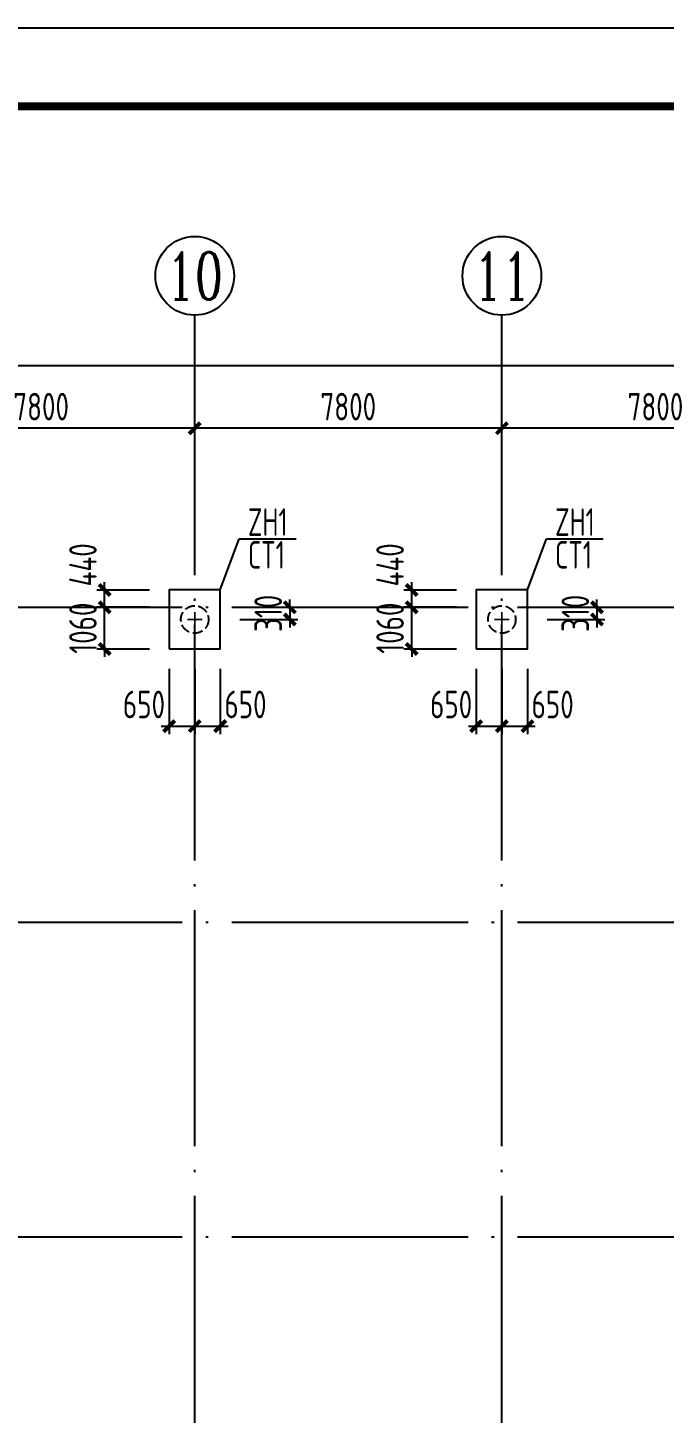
# Model space of a CAD drawing. Extents: x -2746917 to -971774, y -3334247 to -3250358.
# Drawn here: x -2394233 to -2386151, y -3291782 to -3274173 of the extents above; entities that cross this region are included whole.
import ezdxf
from ezdxf.enums import TextEntityAlignment as Align

# ---------------------------------------------------------------- set-up
doc = ezdxf.new("R2010")
doc.units = 0
doc.header["$LTSCALE"] = 1000
doc.header["$MEASUREMENT"] = 0
doc.header["$PDMODE"] = 35
doc.linetypes.add('DASH', pattern=[0.35, 0.25, -0.1])
doc.linetypes.add('DOTE', pattern=[2.42, 2, -0.2, 0.02, -0.2])
doc.layers.get('0').update_dxf_attribs({"linetype": 'CONTINUOUS'})
doc.layers.get('Defpoints').update_dxf_attribs({"linetype": 'CONTINUOUS'})
for name, color, linetype in [('AXIS', 253, 'DOTE'), ('COLU', 7, 'CONTINUOUS'), ('DIM', 3, 'CONTINUOUS'), ('NUM', 7, 'CONTINUOUS'), ('PUB_TITLE', 4, 'CONTINUOUS'), ('REIN', 1, 'CONTINUOUS'), ('TEXT', 7, 'CONTINUOUS'), ('桩基础', 7, 'CONTINUOUS')]:
    doc.layers.add(name, color=color, linetype=linetype)
doc.layers.add('yichutu', color=7, linetype='CONTINUOUS', true_color=0xffffff, plot=False)
doc.styles.add('TSSD_Axis', font='Complex.shx', dxfattribs={"width": 0.7, "bigfont": 'hztxt.shx'})
doc.styles.add('TSSD_Dimension', font='tssdeng.shx', dxfattribs={"width": 0.75, "bigfont": 'Hztxt.shx'})
doc.styles.add('TSSD_Rein', font='Tssdeng.shx', dxfattribs={"width": 0.75, "bigfont": 'hztxt.shx'})
doc.dimstyles.new('TSSD_200_100', dxfattribs={"dimtxt": 350, "dimasz": 100, "dimexe": 100, "dimexo": 250, "dimgap": 100, "dimtad": 1, "dimdec": 0, "dimlfac": 2, "dimzin": 0, "dimdsep": 46, "dimtxsty": 'TSSD_Dimension', "dimblk": 'ARCHTICK', "dimcen": 0, "dimdle": 100, "dimclrt": 7, "dimadec": 0, "dimazin": 0, "dimtfac": 1, "dimtdec": 0, "dimtix": 1, "dimtmove": 2, "dimatfit": 3, "dimfxl": 1, "dimtolj": 1, "dimtzin": 0, "dimarcsym": 0})

# ---------------------------------------------------------------- blocks, each defined once
blk = doc.blocks.new('ts_axno')
at = {"color": 0, "linetype": 'ByBlock', "lineweight": -2}
blk.add_circle((0, 0), 0.5, dxfattribs=at)
at = {"color": 0, "linetype": 'ByBlock', "lineweight": -2, "style": 'TSSD_Axis', "width": 0.7}
blk.add_attdef('A', text='', height=0.6, dxfattribs=at).set_placement((0, 0), align=Align.MIDDLE_CENTER)
blk = doc.blocks.new('_ArchTick')
at = {"color": 0, "const_width": 0.5}
blk.add_lwpolyline([(-0.71, -0.71), (0.71, 0.71)], dxfattribs=at)
blk = doc.blocks.new('*D2365')
at = {"layer": 'Defpoints', "color": 0, "ltscale": 1.5}
for p in [(-2388213, -3279264), (-2388213, -3280539), (-2384313, -3280539)]:
    blk.add_point(p, dxfattribs=at)
at = {"layer": 'DIM', "color": 0, "lineweight": -2, "ltscale": 1.5}
for p, q in [((-2384213, -3279264), (-2388313, -3279264)), ((-2388213, -3280289), (-2388213, -3279164)), ((-2384313, -3280289), (-2384313, -3279164))]:
    blk.add_line(p, q, dxfattribs=at)
at = {"layer": 'DIM', "color": 0, "lineweight": -2, "ltscale": 1.5, "xscale": 100, "yscale": 100, "zscale": 100, "rotation": 180}
blk.add_blockref('_ArchTick', (-2388213, -3279264), dxfattribs=at)
at = {"layer": 'DIM', "color": 0, "lineweight": -2, "ltscale": 1.5, "xscale": 100, "yscale": 100, "zscale": 100}
blk.add_blockref('_ArchTick', (-2384313, -3279264), dxfattribs=at)
at = {"layer": 'DIM', "color": 7, "ltscale": 1.5, "insert": (-2386263, -3278989), "char_height": 350, "attachment_point": 5, "style": 'TSSD_Dimension'}
blk.add_mtext('\\A1;7800', dxfattribs=at)
blk = doc.blocks.new('*D2366')
at = {"layer": 'Defpoints', "color": 0, "ltscale": 1.5}
for p in [(-2392113, -3279264), (-2392113, -3280539), (-2388213, -3280539)]:
    blk.add_point(p, dxfattribs=at)
at = {"layer": 'DIM', "color": 0, "lineweight": -2, "ltscale": 1.5}
for p, q in [((-2388113, -3279264), (-2392213, -3279264)), ((-2392113, -3280289), (-2392113, -3279164)), ((-2388213, -3280289), (-2388213, -3279164))]:
    blk.add_line(p, q, dxfattribs=at)
at = {"layer": 'DIM', "color": 0, "lineweight": -2, "ltscale": 1.5, "xscale": 100, "yscale": 100, "zscale": 100, "rotation": 180}
blk.add_blockref('_ArchTick', (-2392113, -3279264), dxfattribs=at)
at = {"layer": 'DIM', "color": 0, "lineweight": -2, "ltscale": 1.5, "xscale": 100, "yscale": 100, "zscale": 100}
blk.add_blockref('_ArchTick', (-2388213, -3279264), dxfattribs=at)
at = {"layer": 'DIM', "color": 7, "ltscale": 1.5, "insert": (-2390163, -3278989), "char_height": 350, "attachment_point": 5, "style": 'TSSD_Dimension'}
blk.add_mtext('\\A1;7800', dxfattribs=at)
blk = doc.blocks.new('*D2367')
at = {"layer": 'Defpoints', "color": 0, "ltscale": 1.5}
for p in [(-2396013, -3279264), (-2396013, -3280539), (-2392113, -3280539)]:
    blk.add_point(p, dxfattribs=at)
at = {"layer": 'DIM', "color": 0, "lineweight": -2, "ltscale": 1.5}
for p, q in [((-2392013, -3279264), (-2396113, -3279264)), ((-2396013, -3280289), (-2396013, -3279164)), ((-2392113, -3280289), (-2392113, -3279164))]:
    blk.add_line(p, q, dxfattribs=at)
at = {"layer": 'DIM', "color": 0, "lineweight": -2, "ltscale": 1.5, "xscale": 100, "yscale": 100, "zscale": 100, "rotation": 180}
blk.add_blockref('_ArchTick', (-2396013, -3279264), dxfattribs=at)
at = {"layer": 'DIM', "color": 0, "lineweight": -2, "ltscale": 1.5, "xscale": 100, "yscale": 100, "zscale": 100}
blk.add_blockref('_ArchTick', (-2392113, -3279264), dxfattribs=at)
at = {"layer": 'DIM', "color": 7, "ltscale": 1.5, "insert": (-2394063, -3278989), "char_height": 350, "attachment_point": 5, "style": 'TSSD_Dimension'}
blk.add_mtext('\\A1;7800', dxfattribs=at)
blk = doc.blocks.new('*D2375')
at = {"layer": 'Defpoints', "color": 0, "ltscale": 1.5}
for p in [(-2380413, -3278464), (-2423313, -3280539), (-2380413, -3280539)]:
    blk.add_point(p, dxfattribs=at)
at = {"layer": 'DIM', "color": 0, "lineweight": -2, "ltscale": 1.5}
for p, q in [((-2423313, -3280289), (-2423313, -3278364)), ((-2380413, -3280289), (-2380413, -3278364)), ((-2423413, -3278464), (-2380313, -3278464))]:
    blk.add_line(p, q, dxfattribs=at)
at = {"layer": 'DIM', "color": 0, "lineweight": -2, "ltscale": 1.5, "xscale": 100, "yscale": 100, "zscale": 100, "rotation": 180}
blk.add_blockref('_ArchTick', (-2423313, -3278464), dxfattribs=at)
at = {"layer": 'DIM', "color": 0, "lineweight": -2, "ltscale": 1.5, "xscale": 100, "yscale": 100, "zscale": 100}
blk.add_blockref('_ArchTick', (-2380413, -3278464), dxfattribs=at)
at = {"layer": 'DIM', "color": 7, "ltscale": 1.5, "insert": (-2401863, -3278189), "char_height": 350, "attachment_point": 5, "style": 'TSSD_Dimension'}
blk.add_mtext('\\A1;85800', dxfattribs=at)
blk = doc.blocks.new('A$C4DB71547')
at = {"layer": 'REIN', "color": 4, "const_width": 20}
for points in [[(-75, 10), (117, 10)], [(21, 106), (21, -86)]]:
    blk.add_lwpolyline(points, dxfattribs=at)
blk = doc.blocks.new('*D2536')
at = {"layer": 'Defpoints', "color": 0, "ltscale": 1.5}
for p in [(-2393257, -3281539), (-2392438, -3281539), (-2392438, -3282069)]:
    blk.add_point(p, dxfattribs=at)
at = {"layer": 'DIM', "color": 0, "lineweight": -2, "ltscale": 1.5}
for p, q in [((-2392688, -3281539), (-2393357, -3281539)), ((-2393257, -3281539), (-2393257, -3281439)), ((-2393257, -3282069), (-2393257, -3281539)), ((-2392688, -3282069), (-2393357, -3282069)), ((-2393257, -3282069), (-2393257, -3282169))]:
    blk.add_line(p, q, dxfattribs=at)
at = {"layer": 'DIM', "color": 0, "lineweight": -2, "ltscale": 1.5, "xscale": 100, "yscale": 100, "zscale": 100}
for p, rotation in [((-2393257, -3281539), 270), ((-2393257, -3282069), 90)]:
    blk.add_blockref('_ArchTick', p, dxfattribs=dict(at, rotation=rotation))
at = {"layer": 'DIM', "color": 7, "ltscale": 1.5, "insert": (-2393532, -3281804), "char_height": 350, "attachment_point": 5, "rotation": 90, "style": 'TSSD_Dimension'}
blk.add_mtext('\\A1;1060', dxfattribs=at)
blk = doc.blocks.new('*D2537')
at = {"layer": 'Defpoints', "color": 0, "ltscale": 1.5}
for p in [(-2393257, -3281319), (-2392438, -3281319), (-2392438, -3281539)]:
    blk.add_point(p, dxfattribs=at)
at = {"layer": 'DIM', "color": 0, "lineweight": -2, "ltscale": 1.5}
for p, q in [((-2392688, -3281319), (-2393357, -3281319)), ((-2393257, -3281639), (-2393257, -3281219)), ((-2392688, -3281539), (-2393357, -3281539))]:
    blk.add_line(p, q, dxfattribs=at)
at = {"layer": 'DIM', "color": 0, "lineweight": -2, "ltscale": 1.5, "xscale": 100, "yscale": 100, "zscale": 100}
for p, rotation in [((-2393257, -3281319), 90), ((-2393257, -3281539), 270)]:
    blk.add_blockref('_ArchTick', p, dxfattribs=dict(at, rotation=rotation))
at = {"layer": 'DIM', "color": 7, "ltscale": 1.5, "insert": (-2393532, -3280999), "char_height": 350, "attachment_point": 5, "rotation": 90, "style": 'TSSD_Dimension'}
blk.add_mtext('\\A1;440', dxfattribs=at)
blk = doc.blocks.new('*D2538')
at = {"layer": 'Defpoints', "color": 0, "ltscale": 1.5}
for p in [(-2391788, -3281539), (-2391788, -3281694), (-2390905, -3281694)]:
    blk.add_point(p, dxfattribs=at)
at = {"layer": 'DIM', "color": 0, "lineweight": -2, "ltscale": 1.5}
for p, q in [((-2391538, -3281539), (-2390805, -3281539)), ((-2390905, -3281539), (-2390905, -3281439)), ((-2390905, -3281539), (-2390905, -3281694)), ((-2391538, -3281694), (-2390805, -3281694)), ((-2390905, -3281694), (-2390905, -3281794))]:
    blk.add_line(p, q, dxfattribs=at)
at = {"layer": 'DIM', "color": 0, "lineweight": -2, "ltscale": 1.5, "xscale": 100, "yscale": 100, "zscale": 100}
for p, rotation in [((-2390905, -3281539), 270), ((-2390905, -3281694), 90)]:
    blk.add_blockref('_ArchTick', p, dxfattribs=dict(at, rotation=rotation))
at = {"layer": 'DIM', "color": 7, "ltscale": 1.5, "insert": (-2391180, -3281616), "char_height": 350, "attachment_point": 5, "rotation": 90, "style": 'TSSD_Dimension'}
blk.add_mtext('\\A1;310', dxfattribs=at)
blk = doc.blocks.new('*D2534')
at = {"layer": 'Defpoints', "color": 0, "ltscale": 1.5}
for p in [(-2392438, -3282069), (-2392113, -3282069), (-2392113, -3283049)]:
    blk.add_point(p, dxfattribs=at)
at = {"layer": 'DIM', "color": 0, "lineweight": -2, "ltscale": 1.5}
for p, q in [((-2392438, -3282319), (-2392438, -3283149)), ((-2392113, -3282319), (-2392113, -3283149)), ((-2392538, -3283049), (-2392013, -3283049))]:
    blk.add_line(p, q, dxfattribs=at)
at = {"layer": 'DIM', "color": 0, "lineweight": -2, "ltscale": 1.5, "xscale": 100, "yscale": 100, "zscale": 100, "rotation": 180}
blk.add_blockref('_ArchTick', (-2392438, -3283049), dxfattribs=at)
at = {"layer": 'DIM', "color": 0, "lineweight": -2, "ltscale": 1.5, "xscale": 100, "yscale": 100, "zscale": 100}
blk.add_blockref('_ArchTick', (-2392113, -3283049), dxfattribs=at)
at = {"layer": 'DIM', "color": 7, "ltscale": 1.5, "insert": (-2392757, -3282774), "char_height": 350, "attachment_point": 5, "style": 'TSSD_Dimension'}
blk.add_mtext('\\A1;650', dxfattribs=at)
blk = doc.blocks.new('*D2535')
at = {"layer": 'Defpoints', "color": 0, "ltscale": 1.5}
for p in [(-2392113, -3282069), (-2391788, -3282069), (-2391788, -3283049)]:
    blk.add_point(p, dxfattribs=at)
at = {"layer": 'DIM', "color": 0, "lineweight": -2, "ltscale": 1.5}
for p, q in [((-2392113, -3282319), (-2392113, -3283149)), ((-2391788, -3282319), (-2391788, -3283149)), ((-2392213, -3283049), (-2391688, -3283049))]:
    blk.add_line(p, q, dxfattribs=at)
at = {"layer": 'DIM', "color": 0, "lineweight": -2, "ltscale": 1.5, "xscale": 100, "yscale": 100, "zscale": 100, "rotation": 180}
blk.add_blockref('_ArchTick', (-2392113, -3283049), dxfattribs=at)
at = {"layer": 'DIM', "color": 0, "lineweight": -2, "ltscale": 1.5, "xscale": 100, "yscale": 100, "zscale": 100}
blk.add_blockref('_ArchTick', (-2391788, -3283049), dxfattribs=at)
at = {"layer": 'DIM', "color": 7, "ltscale": 1.5, "insert": (-2391468, -3282774), "char_height": 350, "attachment_point": 5, "style": 'TSSD_Dimension'}
blk.add_mtext('\\A1;650', dxfattribs=at)
blk = doc.blocks.new('*D2550')
at = {"layer": 'Defpoints', "color": 0, "ltscale": 1.5}
for p in [(-2389357, -3281539), (-2388538, -3281539), (-2388538, -3282069)]:
    blk.add_point(p, dxfattribs=at)
at = {"layer": 'DIM', "color": 0, "lineweight": -2, "ltscale": 1.5}
for p, q in [((-2388788, -3281539), (-2389457, -3281539)), ((-2389357, -3281539), (-2389357, -3281439)), ((-2389357, -3282069), (-2389357, -3281539)), ((-2388788, -3282069), (-2389457, -3282069)), ((-2389357, -3282069), (-2389357, -3282169))]:
    blk.add_line(p, q, dxfattribs=at)
at = {"layer": 'DIM', "color": 0, "lineweight": -2, "ltscale": 1.5, "xscale": 100, "yscale": 100, "zscale": 100}
for p, rotation in [((-2389357, -3281539), 270), ((-2389357, -3282069), 90)]:
    blk.add_blockref('_ArchTick', p, dxfattribs=dict(at, rotation=rotation))
at = {"layer": 'DIM', "color": 7, "ltscale": 1.5, "insert": (-2389632, -3281804), "char_height": 350, "attachment_point": 5, "rotation": 90, "style": 'TSSD_Dimension'}
blk.add_mtext('\\A1;1060', dxfattribs=at)
blk = doc.blocks.new('*D2551')
at = {"layer": 'Defpoints', "color": 0, "ltscale": 1.5}
for p in [(-2389357, -3281319), (-2388538, -3281319), (-2388538, -3281539)]:
    blk.add_point(p, dxfattribs=at)
at = {"layer": 'DIM', "color": 0, "lineweight": -2, "ltscale": 1.5}
for p, q in [((-2388788, -3281319), (-2389457, -3281319)), ((-2389357, -3281639), (-2389357, -3281219)), ((-2388788, -3281539), (-2389457, -3281539))]:
    blk.add_line(p, q, dxfattribs=at)
at = {"layer": 'DIM', "color": 0, "lineweight": -2, "ltscale": 1.5, "xscale": 100, "yscale": 100, "zscale": 100}
for p, rotation in [((-2389357, -3281319), 90), ((-2389357, -3281539), 270)]:
    blk.add_blockref('_ArchTick', p, dxfattribs=dict(at, rotation=rotation))
at = {"layer": 'DIM', "color": 7, "ltscale": 1.5, "insert": (-2389632, -3280999), "char_height": 350, "attachment_point": 5, "rotation": 90, "style": 'TSSD_Dimension'}
blk.add_mtext('\\A1;440', dxfattribs=at)
blk = doc.blocks.new('*D2552')
at = {"layer": 'Defpoints', "color": 0, "ltscale": 1.5}
for p in [(-2387888, -3281539), (-2387888, -3281694), (-2387005, -3281694)]:
    blk.add_point(p, dxfattribs=at)
at = {"layer": 'DIM', "color": 0, "lineweight": -2, "ltscale": 1.5}
for p, q in [((-2387638, -3281539), (-2386905, -3281539)), ((-2387005, -3281539), (-2387005, -3281439)), ((-2387005, -3281539), (-2387005, -3281694)), ((-2387638, -3281694), (-2386905, -3281694)), ((-2387005, -3281694), (-2387005, -3281794))]:
    blk.add_line(p, q, dxfattribs=at)
at = {"layer": 'DIM', "color": 0, "lineweight": -2, "ltscale": 1.5, "xscale": 100, "yscale": 100, "zscale": 100}
for p, rotation in [((-2387005, -3281539), 270), ((-2387005, -3281694), 90)]:
    blk.add_blockref('_ArchTick', p, dxfattribs=dict(at, rotation=rotation))
at = {"layer": 'DIM', "color": 7, "ltscale": 1.5, "insert": (-2387280, -3281616), "char_height": 350, "attachment_point": 5, "rotation": 90, "style": 'TSSD_Dimension'}
blk.add_mtext('\\A1;310', dxfattribs=at)
blk = doc.blocks.new('*D2548')
at = {"layer": 'Defpoints', "color": 0, "ltscale": 1.5}
for p in [(-2388538, -3282069), (-2388213, -3282069), (-2388213, -3283049)]:
    blk.add_point(p, dxfattribs=at)
at = {"layer": 'DIM', "color": 0, "lineweight": -2, "ltscale": 1.5}
for p, q in [((-2388538, -3282319), (-2388538, -3283149)), ((-2388213, -3282319), (-2388213, -3283149)), ((-2388638, -3283049), (-2388113, -3283049))]:
    blk.add_line(p, q, dxfattribs=at)
at = {"layer": 'DIM', "color": 0, "lineweight": -2, "ltscale": 1.5, "xscale": 100, "yscale": 100, "zscale": 100, "rotation": 180}
blk.add_blockref('_ArchTick', (-2388538, -3283049), dxfattribs=at)
at = {"layer": 'DIM', "color": 0, "lineweight": -2, "ltscale": 1.5, "xscale": 100, "yscale": 100, "zscale": 100}
blk.add_blockref('_ArchTick', (-2388213, -3283049), dxfattribs=at)
at = {"layer": 'DIM', "color": 7, "ltscale": 1.5, "insert": (-2388857, -3282774), "char_height": 350, "attachment_point": 5, "style": 'TSSD_Dimension'}
blk.add_mtext('\\A1;650', dxfattribs=at)
blk = doc.blocks.new('*D2549')
at = {"layer": 'Defpoints', "color": 0, "ltscale": 1.5}
for p in [(-2388213, -3282069), (-2387888, -3282069), (-2387888, -3283049)]:
    blk.add_point(p, dxfattribs=at)
at = {"layer": 'DIM', "color": 0, "lineweight": -2, "ltscale": 1.5}
for p, q in [((-2388213, -3282319), (-2388213, -3283149)), ((-2387888, -3282319), (-2387888, -3283149)), ((-2388313, -3283049), (-2387788, -3283049))]:
    blk.add_line(p, q, dxfattribs=at)
at = {"layer": 'DIM', "color": 0, "lineweight": -2, "ltscale": 1.5, "xscale": 100, "yscale": 100, "zscale": 100, "rotation": 180}
blk.add_blockref('_ArchTick', (-2388213, -3283049), dxfattribs=at)
at = {"layer": 'DIM', "color": 0, "lineweight": -2, "ltscale": 1.5, "xscale": 100, "yscale": 100, "zscale": 100}
blk.add_blockref('_ArchTick', (-2387888, -3283049), dxfattribs=at)
at = {"layer": 'DIM', "color": 7, "ltscale": 1.5, "insert": (-2387568, -3282774), "char_height": 350, "attachment_point": 5, "style": 'TSSD_Dimension'}
blk.add_mtext('\\A1;650', dxfattribs=at)
blk = doc.blocks.new('yct-743-420-74300-42000-100-2002.0')
at = {"layer": 'yichutu', "color": 7, "true_color": 0xffffff}
blk.add_lwpolyline([(0, 0), (0, 42000), (74300, 42000), (74300, 0)], close=True, dxfattribs=at)
blk = doc.blocks.new('A$C6B365CFD')
at = {"layer": 'PUB_TITLE'}
blk.add_lwpolyline([(-70467, -17093), (-70467, 24907), (3833, 24907), (3833, -17093)], close=True, dxfattribs=at)
at = {"layer": 'PUB_TITLE', "const_width": 100}
blk.add_lwpolyline([(2833, -16093), (2833, 23907), (-69753, 23907), (-69753, -16093), (2833, -16093)], dxfattribs=at)

msp = doc.modelspace()

# ---------------------------------------------------------------- linework, layer by layer
at = {"layer": 'AXIS', "ltscale": 1.5}
for p, q in [((-2392112.72, -3306538.58), (-2392112.72, -3280538.58)), ((-2388212.72, -3306538.58), (-2388212.72, -3280538.58)), ((-2424312.72, -3281538.58), (-2379412.72, -3281538.58)), ((-2424312.72, -3285538.58), (-2379412.72, -3285538.58)), ((-2424312.72, -3289538.58), (-2379412.72, -3289538.58))]:
    msp.add_line(p, q, dxfattribs=at)
at = {"layer": 'COLU'}
for points in [[(-2392437.72, -3282068.58), (-2391787.72, -3282068.58), (-2391787.72, -3281318.58), (-2392437.72, -3281318.58)], [(-2388537.72, -3282068.58), (-2387887.72, -3282068.58), (-2387887.72, -3281318.58), (-2388537.72, -3281318.58)]]:
    msp.add_lwpolyline(points, close=True, dxfattribs=at)
at = {"layer": 'NUM', "ltscale": 1.5}
for p, q in [((-2392112.72, -3280538.58), (-2392112.72, -3277825.93)), ((-2388212.72, -3280538.58), (-2388212.72, -3277825.93))]:
    msp.add_line(p, q, dxfattribs=at)
at = {"layer": 'NUM'}
for p, q in [((-2391787.72, -3281318.58), (-2391547.93, -3280668.93)), ((-2391547.93, -3280668.93), (-2390826.17, -3280668.93)), ((-2387887.72, -3281318.58), (-2387647.93, -3280668.93)), ((-2387647.93, -3280668.93), (-2386926.17, -3280668.93))]:
    msp.add_line(p, q, dxfattribs=at)
at = {"layer": '桩基础', "linetype": 'DASH', "ltscale": 0.5}
for centre in [(-2392112.72, -3281693.58), (-2388212.72, -3281693.58)]:
    msp.add_circle(centre, 175, dxfattribs=at)

# ---------------------------------------------------------------- block references
at = {"ltscale": 1.5}
msp.add_blockref('A$C6B365CFD', (-2363601.94, -3299080.41), dxfattribs=at)
at = {"layer": 'COLU', "ltscale": 1.5, "xscale": -1, "rotation": 180}
for p in [(-2392133.63, -3281683.24), (-2388233.63, -3281683.24)]:
    msp.add_blockref('A$C4DB71547', p, dxfattribs=at)
at = {"layer": 'NUM'}
ref = msp.add_blockref('ts_axno', (-2392112.72, -3277325.93), dxfattribs=dict(at, xscale=1000, yscale=1000, zscale=1000))
ref.add_attrib('10', '10', dxfattribs={"height": 600, "style": 'TSSD_Axis', "width": 0.7}).set_placement((-2392112.72, -3277325.93), align=Align.MIDDLE_CENTER)
ref = msp.add_blockref('ts_axno', (-2388212.72, -3277325.93), dxfattribs=dict(at, xscale=1000, yscale=1000, zscale=1000))
ref.add_attrib('11', '11', dxfattribs={"height": 600, "style": 'TSSD_Axis', "width": 0.7}).set_placement((-2388212.72, -3277325.93), align=Align.MIDDLE_CENTER)
at = {"layer": 'yichutu'}
msp.add_blockref('yct-743-420-74300-42000-100-2002.0', (-2434068.65, -3316173.05), dxfattribs=at)

# ---------------------------------------------------------------- texts
at = {"layer": 'TEXT', "lineweight": 5, "style": 'TSSD_Rein', "width": 0.7}
for s, p in [('ZH1', (-2391437.04, -3280630.58)), ('ZH1', (-2387537.04, -3280630.58)), ('CT1', (-2391437.04, -3281046.92)), ('CT1', (-2387537.04, -3281046.92))]:
    msp.add_text(s, height=350, dxfattribs=at).set_placement(p)

# ---------------------------------------------------------------- dimensions: what is measured, and where the dimension line sits
at = {"layer": 'DIM', "ltscale": 1.5}
for base, p1, p2, picture, middle in [((-2380412.72, -3278463.58), (-2423312.72, -3280538.58), (-2380412.72, -3280538.58), '*D2375', (-2401862.72, -3278188.58)), ((-2396012.72, -3279263.58), (-2392112.72, -3280538.58), (-2396012.72, -3280538.58), '*D2367', (-2394062.72, -3278988.58)), ((-2392112.72, -3279263.58), (-2388212.72, -3280538.58), (-2392112.72, -3280538.58), '*D2366', (-2390162.72, -3278988.58)), ((-2388212.72, -3279263.58), (-2384312.72, -3280538.58), (-2388212.72, -3280538.58), '*D2365', (-2386262.72, -3278988.58))]:
    dim = msp.add_linear_dim(base=base, p1=p1, p2=p2, dimstyle='TSSD_200_100', dxfattribs=at)
    dim.commit()
    dim.dimension.update_dxf_attribs({"geometry": picture, "text_midpoint": middle})
for base, p1, p2, picture, middle in [((-2393256.57, -3281318.58), (-2392437.72, -3281538.58), (-2392437.72, -3281318.58), '*D2537', (-2393531.57, -3280999.32)), ((-2389356.57, -3281318.58), (-2388537.72, -3281538.58), (-2388537.72, -3281318.58), '*D2551', (-2389631.57, -3280999.32))]:
    dim = msp.add_linear_dim(base=base, p1=p1, p2=p2, angle=270, dimstyle='TSSD_200_100', dxfattribs=at)
    dim.commit()
    dim.dimension.update_dxf_attribs({"geometry": picture, "text_midpoint": middle, "dimtype": 160})
for base, p1, p2, picture, middle in [((-2393256.57, -3281538.58), (-2392437.72, -3282068.58), (-2392437.72, -3281538.58), '*D2536', (-2393531.57, -3281803.58)), ((-2390904.69, -3281693.58), (-2391787.72, -3281538.58), (-2391787.72, -3281693.58), '*D2538', (-2391179.69, -3281616.08)), ((-2389356.57, -3281538.58), (-2388537.72, -3282068.58), (-2388537.72, -3281538.58), '*D2550', (-2389631.57, -3281803.58)), ((-2387004.69, -3281693.58), (-2387887.72, -3281538.58), (-2387887.72, -3281693.58), '*D2552', (-2387279.69, -3281616.08))]:
    dim = msp.add_linear_dim(base=base, p1=p1, p2=p2, angle=270, dimstyle='TSSD_200_100', dxfattribs=at)
    dim.commit()
    dim.dimension.update_dxf_attribs({"geometry": picture, "text_midpoint": middle})
for base, p1, p2, picture, middle in [((-2392112.72, -3283049.37), (-2392437.72, -3282068.58), (-2392112.72, -3282068.58), '*D2534', (-2392756.99, -3282774.37)), ((-2391787.72, -3283049.37), (-2392112.72, -3282068.58), (-2391787.72, -3282068.58), '*D2535', (-2391468.46, -3282774.37)), ((-2388212.72, -3283049.37), (-2388537.72, -3282068.58), (-2388212.72, -3282068.58), '*D2548', (-2388856.99, -3282774.37)), ((-2387887.72, -3283049.37), (-2388212.72, -3282068.58), (-2387887.72, -3282068.58), '*D2549', (-2387568.46, -3282774.37))]:
    dim = msp.add_linear_dim(base=base, p1=p1, p2=p2, dimstyle='TSSD_200_100', dxfattribs=at)
    dim.commit()
    dim.dimension.update_dxf_attribs({"geometry": picture, "text_midpoint": middle, "dimtype": 160})

doc.saveas('drawing.dxf')
